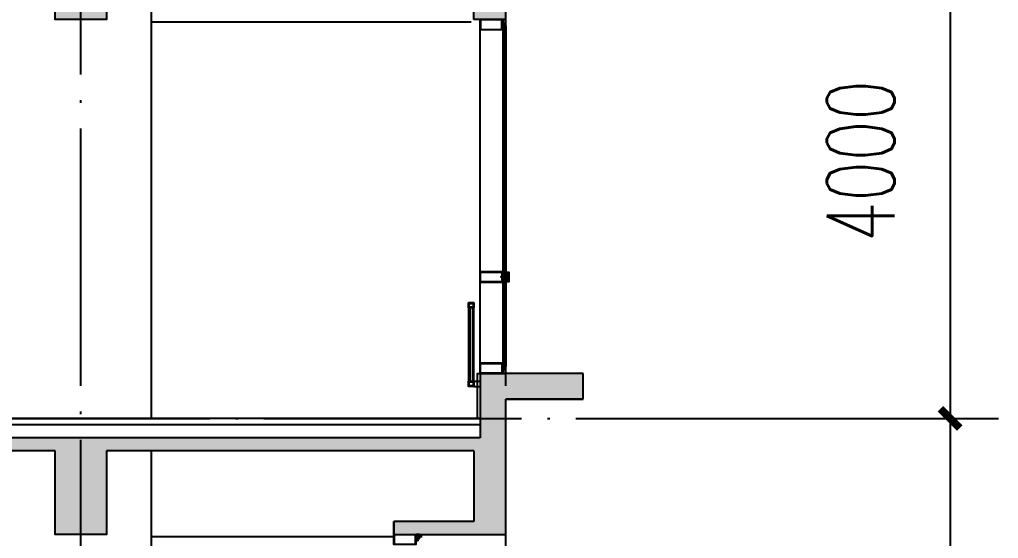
# Model space of a CAD drawing. Extents: x 1980812 to 2578970, y -669191 to 284498.
# Drawn here: x 2564293 to 2571891, y -289422 to -285390 of the extents above; entities that cross this region are included whole.
import ezdxf
from ezdxf.enums import TextEntityAlignment as Align

# ---------------------------------------------------------------- set-up
doc = ezdxf.new("R2010")
doc.units = 0
doc.header["$LTSCALE"] = 1000
doc.header["$MEASUREMENT"] = 0
for name, pattern in [('CENTER', [2, 1.25, -0.25, 0.25, -0.25]), ('DOTE', [2.42, 2, -0.2, 0.02, -0.2]), ('HIDDEN', [0.375, 0.25, -0.125]), ('HIDDEN2', [0.1875, 0.125, -0.0625])]:
    doc.linetypes.add(name, pattern=pattern)
for name, color, linetype in [('A-SECT-MBND-FINE', 252, 'Continuous'), ('A-SECT-MCUT', 1, 'Continuous'), ('A-SECT-MCUT-FINE', 137, 'Continuous'), ('dote', 1, 'DOTE'), ('PUB_DIM', 3, 'Continuous'), ('SF', 1, 'Continuous'), ('SPACE_HATCH', 8, 'Continuous'), ('TEXT', 7, 'Continuous'), ('WALL', 4, 'Continuous'), ('WINDOW', 2, 'Continuous'), ('可见看线', 63, 'Continuous'), ('栏杆', 143, 'Continuous'), ('空线', 3, 'Continuous'), ('面层', 31, 'Continuous')]:
    doc.layers.add(name, color=color, linetype=linetype)
doc.styles.add('DIM_FONT', font='SIMPLEX', dxfattribs={"width": 0.7, "bigfont": 'GBCBIG'})
doc.styles.add('ROMANS', font='simplex_.ttf', dxfattribs={"width": 0.8, "height": 500})
doc.dimstyles.new('_TCH_ARCH&&150', dxfattribs={"dimscale": 1.5, "dimtxt": 350, "dimasz": 100, "dimexe": 250, "dimexo": 300, "dimgap": 100, "dimtad": 1, "dimdec": 0, "dimzin": 0, "dimdsep": 46, "dimtxsty": 'DIM_FONT', "dimblk": 'ARCHTICK', "dimcen": 0.09, "dimclrt": 7, "dimazin": 2, "dimtfac": 1, "dimtdec": 0, "dimtix": 1, "dimtmove": 2, "dimatfit": 3, "dimfxl": 1, "dimtolj": 1, "dimtzin": 0, "dimarcsym": 0})

# ---------------------------------------------------------------- blocks, each defined once
blk = doc.blocks.new('M5x45_Pan')
at = {"color": 8, "linetype": 'HIDDEN'}
for p, q in [((0, 1.9), (45, 1.9)), ((44.4, -2.5), (44.4, 2.5)), ((0, -1.9), (45, -1.9))]:
    blk.add_line(p, q, dxfattribs=at)
at = {"color": 0, "linetype": 'ByBlock'}
blk.add_lwpolyline([(-1.4, -4.8), (0, -4.8), (0, 4.7), (-1.4, 4.7, 0.228537), (-2.2, 4.4, 0.349288), (-2.2, -4.4, 0.228537)], format="xyb", close=True, dxfattribs=at)
at = {"color": 8, "linetype": 'HIDDEN2'}
blk.add_lwpolyline([(-3.7, 0.7), (-1.8, 0.7), (-1.8, -0.8), (-3.7, -0.8)], dxfattribs=at)
at = {"color": 8, "linetype": 'ByBlock'}
blk.add_lwpolyline([(0, 2.5), (44.4, 2.5), (45, 1.9), (45, -1.9), (44.4, -2.5), (0, -2.5)], dxfattribs=at)
at = {"layer": 'TEXT', "color": 8, "linetype": 'CENTER'}
blk.add_line((48, 0), (-6.7, 0), dxfattribs=at)
at = {"layer": 'Defpoints', "color": 8, "style": 'ROMANS', "width": 0.8}
blk.add_text('M5x45', height=1, rotation=90, dxfattribs=at).set_placement((-1, 0), align=Align.MIDDLE)
blk = doc.blocks.new('_ArchTick')
at = {"color": 0, "linetype": 'ByBlock', "const_width": 0.4}
blk.add_lwpolyline([(-0.5, -0.5), (0.5, 0.5)], dxfattribs=at)
blk = doc.blocks.new('*D1325')
at = {"layer": 'Defpoints', "color": 0, "transparency": 16777216}
for p in [(2569866.2, -240490.4, 0), (2569866.2, -316990.4, 0), (2572716.2, -316990.4)]:
    blk.add_point(p, dxfattribs=at)
at = {"layer": 'PUB_DIM', "color": 0, "lineweight": -2, "transparency": 16777216}
for p, q in [((2570316.2, -240490.4), (2573091.2, -240490.4)), ((2572716.2, -240490.4), (2572716.2, -316990.4)), ((2570316.2, -316990.4), (2573091.2, -316990.4))]:
    blk.add_line(p, q, dxfattribs=at)
at = {"layer": 'PUB_DIM', "color": 0, "lineweight": -2, "transparency": 16777216, "xscale": 150, "yscale": 150, "zscale": 150}
for p, rotation in [((2572716.2, -240490.4), 90), ((2572716.2, -316990.4), 270)]:
    blk.add_blockref('_ArchTick', p, dxfattribs=dict(at, rotation=rotation))
at = {"layer": 'PUB_DIM', "color": 7, "transparency": 16777216, "insert": (2572253.2, -278740.4), "char_height": 525, "attachment_point": 5, "rotation": 90, "style": 'DIM_FONT'}
blk.add_mtext('\\A1;76500', dxfattribs=at)
blk = doc.blocks.new('*D1342')
at = {"layer": 'Defpoints', "color": 0, "transparency": 16777216}
for p in [(2569866.2, -284490.4, 0), (2569866.2, -288490.4, 0), (2571516.2, -288490.4, 0)]:
    blk.add_point(p, dxfattribs=at)
at = {"layer": 'PUB_DIM', "color": 0, "lineweight": -2, "transparency": 16777216}
for p, q in [((2570316.2, -284490.4, 0), (2571891.2, -284490.4, 0)), ((2571516.2, -284490.4, 0), (2571516.2, -288490.4, 0)), ((2570316.2, -288490.4, 0), (2571891.2, -288490.4, 0))]:
    blk.add_line(p, q, dxfattribs=at)
at = {"layer": 'PUB_DIM', "color": 0, "lineweight": -2, "transparency": 16777216, "xscale": 150, "yscale": 150, "zscale": 150}
for p, rotation in [((2571516.2, -284490.4, 0), 90), ((2571516.2, -288490.4, 0), 270)]:
    blk.add_blockref('_ArchTick', p, dxfattribs=dict(at, rotation=rotation))
at = {"layer": 'PUB_DIM', "color": 7, "transparency": 16777216, "insert": (2570822.9, -286490.4, 0), "char_height": 525, "attachment_point": 5, "rotation": 90, "style": 'DIM_FONT'}
blk.add_mtext('\\A1;4000', dxfattribs=at)
blk = doc.blocks.new('*D1343')
at = {"layer": 'Defpoints', "color": 0, "transparency": 16777216}
for p in [(2569866.2, -288490.4, 0), (2569866.2, -292490.4, 0), (2571516.2, -292490.4, 0)]:
    blk.add_point(p, dxfattribs=at)
at = {"layer": 'PUB_DIM', "color": 0, "lineweight": -2, "transparency": 16777216}
for p, q in [((2570316.2, -288490.4, 0), (2571891.2, -288490.4, 0)), ((2571516.2, -288490.4, 0), (2571516.2, -292490.4, 0)), ((2570316.2, -292490.4, 0), (2571891.2, -292490.4, 0))]:
    blk.add_line(p, q, dxfattribs=at)
at = {"layer": 'PUB_DIM', "color": 0, "lineweight": -2, "transparency": 16777216, "xscale": 150, "yscale": 150, "zscale": 150}
for p, rotation in [((2571516.2, -288490.4, 0), 90), ((2571516.2, -292490.4, 0), 270)]:
    blk.add_blockref('_ArchTick', p, dxfattribs=dict(at, rotation=rotation))
at = {"layer": 'PUB_DIM', "color": 7, "transparency": 16777216, "insert": (2570822.9, -290490.4, 0), "char_height": 525, "attachment_point": 5, "rotation": 90, "style": 'DIM_FONT'}
blk.add_mtext('\\A1;4000', dxfattribs=at)
blk = doc.blocks.new('pou1')
at = {"layer": 'SPACE_HATCH'}
h = blk.add_hatch(color=256, dxfattribs=at)
h.dxf.hatch_style = 1
h.paths.add_polyline_path([(18500, -250), (14577.7, -250), (10600, -250), (10600, -1350), (10100, -1350), (10100, -250), (3300, -250), (3300, -900), (2900, -900), (2900, -250), (50, -250), (50, -900), (-200, -900), (-200, -700), (-200, 250), (-200, 350), (0, 350), (0, -150), (14577.7, -150), (28900, -150), (28900, 350), (29100, 350), (29100, 250), (29100, -700), (29100, -900), (28850, -900), (28850, -250), (26600, -250), (26600, -900), (26200, -900), (26200, -250), (19000, -250), (19000, -1350), (18500, -1350)])
at = {"layer": 'A-SECT-MBND-FINE'}
blk.add_line((2900, -900, 0), (3300, -900, 0), dxfattribs=at)
at = {"layer": 'A-SECT-MCUT', "elevation": 0}
for points in [[(-200, -900), (-173, -900), (-173, -931.2), (-200, -931.2)], [(-197, -903), (-176, -903), (-176, -928.2), (-197, -928.2)], [(0, -940), (0, -900), (-135.6, -900), (-172, -900), (-172, -932.3), (-188.7, -932.3), (-188.7, -933.1), (-185.2, -934), (-184.7, -933.5), (-172, -933.5), (-172, -940), (-172, -946.6), (-184.7, -946.6), (-185.2, -946), (-188.7, -946.9), (-188.7, -947.8), (-172, -947.8), (-172, -980), (-135.6, -980), (0, -980)], [(-169, -902.5), (-3, -902.5), (-3, -940), (-3, -977.5), (-169, -977.5)], [(-189.3, -934.7), (-185.5, -935), (-184.6, -933.9), (-185.2, -933.5), (-185.7, -934), (-189.3, -933.1), (-189.3, -932.3), (-200.5, -932.3), (-200.5, -933.8), (-190.5, -933.8), (-190.5, -946.3), (-200.5, -946.3), (-200.5, -947.8), (-189.3, -947.8), (-189.3, -946.9), (-185.7, -946), (-185.2, -946.6), (-184.6, -946.1), (-185.5, -945), (-189.3, -945.3)], [(0, -2900), (0, -2940), (-135.6, -2940), (-172, -2940), (-172, -2907.8), (-188.7, -2907.8), (-188.7, -2906.9), (-185.2, -2906), (-184.7, -2906.6), (-172, -2906.6), (-172, -2900), (-172, -2893.5), (-184.7, -2893.5), (-185.2, -2894), (-188.7, -2893.1), (-188.7, -2892.3), (-172, -2892.3), (-172, -2860), (-135.6, -2860), (0, -2860)], [(-169, -2937.5), (-3, -2937.5), (-3, -2900), (-3, -2862.5), (-169, -2862.5)], [(-189.3, -2905.3), (-185.5, -2905), (-184.6, -2906.1), (-185.2, -2906.6), (-185.7, -2906), (-189.3, -2906.9), (-189.3, -2907.8), (-200.5, -2907.8), (-200.5, -2906.3), (-190.5, -2906.3), (-190.5, -2893.8), (-200.5, -2893.8), (-200.5, -2892.3), (-189.3, -2892.3), (-189.3, -2893.1), (-185.7, -2894), (-185.2, -2893.5), (-184.6, -2893.9), (-185.5, -2895), (-189.3, -2894.7)], [(0, -3610), (0, -3650), (-135.6, -3650), (-172, -3650), (-172, -3617.7), (-188.7, -3617.7), (-188.7, -3616.9), (-185.2, -3616), (-184.7, -3616.5), (-172, -3616.5), (-172, -3610), (-172, -3603.5), (-184.7, -3603.5), (-185.2, -3604), (-188.7, -3603.1), (-188.7, -3602.3), (-172, -3602.3), (-172, -3570), (-135.6, -3570), (0, -3570)], [(-189.3, -3615.3), (-185.5, -3615), (-184.6, -3616.1), (-185.2, -3616.5), (-185.7, -3616), (-189.3, -3616.9), (-189.3, -3617.7), (-200.5, -3617.7), (-200.5, -3616.3), (-190.5, -3616.3), (-190.5, -3603.8), (-200.5, -3603.8), (-200.5, -3602.3), (-189.3, -3602.3), (-189.3, -3603.1), (-185.7, -3604), (-185.2, -3603.5), (-184.6, -3603.9), (-185.5, -3605), (-189.3, -3604.7)], [(-200, -3618.7), (-173, -3618.7), (-173, -3650), (-200, -3650)], [(-197, -3621.7), (-176, -3621.7), (-176, -3647), (-197, -3647)], [(-169, -3647.5), (-3, -3647.5), (-3, -3610), (-3, -3572.5), (-169, -3572.5)]]:
    blk.add_lwpolyline(points, close=True, dxfattribs=at)
for points in [[(-205.5, -2935), (-225, -2935), (-225, -2865), (-205.5, -2865, -0.414214), (-205, -2865.5), (-205, -2865.8, -0.351524), (-205.4, -2866.3), (-209.2, -2867.1, -0.256425), (-209.7, -2867), (-210.4, -2866.3, 0.198912), (-210.7, -2866.2), (-216.5, -2866.2, 0.414214), (-217, -2866.7), (-217, -2869.7, -0.414214), (-217.5, -2870.2), (-218, -2870.2, -0.414214), (-218.5, -2869.7), (-218.5, -2866.7, 0.414214), (-219, -2866.2), (-223, -2866.2, 0.414214), (-223.5, -2866.7), (-223.5, -2933.3, 0.414214), (-223, -2933.8), (-219, -2933.8, 0.414214), (-218.5, -2933.3), (-218.5, -2930.3, -0.414214), (-218, -2929.8), (-217.5, -2929.8, -0.414214), (-217, -2930.3), (-217, -2933.3, 0.414214), (-216.5, -2933.8), (-210.7, -2933.8, 0.198912), (-210.4, -2933.7), (-209.7, -2933, -0.256425), (-209.2, -2932.9), (-205.4, -2933.7, -0.351524), (-205, -2934.2), (-205, -2934.5, -0.414214)], [(-205, -2889, -0.414214), (-205.5, -2889.5), (-206.5, -2889.5, 0.414214), (-207, -2890), (-207, -2910, 0.414214), (-206.5, -2910.5), (-205.5, -2910.5, -0.414214), (-205, -2911), (-205, -2912, -0.414214), (-205.5, -2912.5), (-209.5, -2912.5), (-209.5, -2920.2, 0.414214), (-209, -2920.7), (-205.5, -2920.7, -0.414214), (-205, -2921.2), (-205, -2923.7, -0.414214), (-205.5, -2924.2), (-206, -2924.2, -0.414214), (-206.5, -2923.7), (-206.5, -2923.2, 0.414214), (-207, -2922.7), (-209, -2922.7, 0.414214), (-209.5, -2923.2), (-209.5, -2930.2, 0.414214), (-209, -2930.7), (-207, -2930.7, 0.414214), (-206.5, -2930.2), (-206.5, -2929.7, -0.414214), (-206, -2929.2), (-205.5, -2929.2, -0.414214), (-205, -2929.7), (-205, -2933, -0.479811), (-205.6, -2933.5), (-209.3, -2932.6, 0.256425), (-209.8, -2932.8), (-210.4, -2933.5, -0.198912), (-210.8, -2933.6), (-213.7, -2933.6, -0.10157), (-213.9, -2933.6), (-216.4, -2932.5, -0.300021), (-216.7, -2932), (-216.7, -2931.2, -0.414214), (-216.2, -2930.7), (-212.5, -2930.7, 0.414214), (-212, -2930.2), (-212, -2923.5), (-212, -2876.5), (-212, -2869.8, 0.414214), (-212.5, -2869.3), (-216.2, -2869.3, -0.414214), (-216.7, -2868.8), (-216.7, -2868, -0.300021), (-216.4, -2867.5), (-213.9, -2866.4, -0.10157), (-213.7, -2866.4), (-210.8, -2866.4, -0.198912), (-210.4, -2866.5), (-209.8, -2867.2, 0.256425), (-209.3, -2867.4), (-205.6, -2866.5, -0.479811), (-205, -2867), (-205, -2870.3, -0.414214), (-205.5, -2870.8), (-206, -2870.8, -0.414214), (-206.5, -2870.3), (-206.5, -2869.8, 0.414214), (-207, -2869.3), (-209, -2869.3, 0.414214), (-209.5, -2869.8), (-209.5, -2876.8, 0.414214), (-209, -2877.3), (-207, -2877.3, 0.414214), (-206.5, -2876.8), (-206.5, -2876.3, -0.414214), (-206, -2875.8), (-205.5, -2875.8, -0.414214), (-205, -2876.3), (-205, -2878.8, -0.414214), (-205.5, -2879.3), (-209, -2879.3, 0.414214), (-209.5, -2879.8), (-209.5, -2887.5), (-205.5, -2887.5, -0.414214), (-205, -2888)]]:
    blk.add_lwpolyline(points, format="xyb", close=True, dxfattribs=at)
at = {"layer": 'A-SECT-MCUT-FINE'}
for p, q in [((-181, -953.7, 0), (-195, -953.7, 0)), ((0, -1456.6, 0), (0, -980, 0)), ((0, -1411.3, 0), (0, -980, 0)), ((0, -3650, 0), (0, -1456.6, 0)), ((-181, -2886.3, 0), (-195, -2886.3, 0)), ((-181, -2913.7, 0), (-195, -2913.7, 0)), ((-181, -3596.3, 0), (-195, -3596.3, 0))]:
    blk.add_line(p, q, dxfattribs=at)
for centre in [(-182.2, -950.7, 0), (-182.2, -2889.3, 0), (-182.2, -2910.7, 0), (-182.2, -3599.3, 0)]:
    blk.add_circle(centre, 2.98, dxfattribs=at)
for centre, start, end in [((-198.8, -951.2, 0), 332.08171, 39.43177), ((-198.8, -2888.8, 0), 320.56823, 27.91829), ((-198.8, -2911.2, 0), 332.08171, 39.43177), ((-198.8, -3598.8, 0), 320.56823, 27.91829)]:
    blk.add_arc(centre, 5.39, start, end, dxfattribs=at)
at = {"layer": 'WALL'}
for p, q in [((50, -900, 0), (50, -250, 0)), ((-200, -900, 0), (-200, -700, 0)), ((-200, -900, 0), (50, -900, 0))]:
    blk.add_line(p, q, dxfattribs=at)
at = {"layer": 'WALL', "elevation": 0}
blk.add_lwpolyline([(2900, -250), (2900, -900), (3300, -900), (3300, -250)], dxfattribs=at)
at = {"layer": 'WINDOW'}
for p, q in [((-200, -954.7, 0), (-199, -953.7, 0)), ((-200, -954.7, 0), (-200, -1456.6, 0)), ((-199, -953.7, 0), (-195, -953.7, 0)), ((-195, -953.7, 0), (-194, -954.7, 0)), ((-194, -1456.6, 0), (-194, -953.7, 0)), ((-181, -953.7, 0), (-182, -954.7, 0)), ((-182, -1456.6, 0), (-182, -954.7, 0)), ((-177, -953.7, 0), (-181, -953.7, 0)), ((-176, -954.7, 0), (-177, -953.7, 0)), ((-176, -954.7, 0), (-176, -1456.6, 0)), ((-200, -1456.6, 0), (-200, -2885.3, 0)), ((-194, -2885.3, 0), (-194, -1456.6, 0)), ((-182, -2885.3, 0), (-182, -1456.6, 0)), ((-176, -1456.6, 0), (-176, -2885.3, 0)), ((-200, -2885.3, 0), (-199, -2886.3, 0)), ((-199, -2886.3, 0), (-195, -2886.3, 0)), ((-195, -2886.3, 0), (-194, -2885.3, 0)), ((-181, -2886.3, 0), (-182, -2885.3, 0)), ((-177, -2886.3, 0), (-181, -2886.3, 0)), ((-176, -2885.3, 0), (-177, -2886.3, 0)), ((-200, -2914.7, 0), (-199, -2913.7, 0)), ((-200, -2914.7, 0), (-200, -3595.3, 0)), ((-199, -2913.7, 0), (-195, -2913.7, 0)), ((-195, -2913.7, 0), (-194, -2914.7, 0)), ((-194, -3595.3, 0), (-194, -2914.7, 0)), ((-181, -2913.7, 0), (-182, -2914.7, 0)), ((-182, -3595.3, 0), (-182, -2914.7, 0)), ((-177, -2913.7, 0), (-181, -2913.7, 0)), ((-176, -2914.7, 0), (-177, -2913.7, 0)), ((-176, -2914.7, 0), (-176, -3595.3, 0)), ((-200, -3595.3, 0), (-199, -3596.3, 0)), ((-199, -3596.3, 0), (-195, -3596.3, 0)), ((-195, -3596.3, 0), (-194, -3595.3, 0)), ((-181, -3596.3, 0), (-182, -3595.3, 0)), ((-177, -3596.3, 0), (-181, -3596.3, 0)), ((-176, -3595.3, 0), (-177, -3596.3, 0))]:
    blk.add_line(p, q, dxfattribs=at)
at = {"layer": '可见看线'}
for p, q in [((2550, -4000, 0), (2550, -240, 0)), ((70, -920, 0), (2550, -920, 0))]:
    blk.add_line(p, q, dxfattribs=at)
at = {"layer": 'SF', "rotation": 0.0004018880973607078}
blk.add_blockref('M5x45_Pan', (-207, -2900, 0), dxfattribs=at)
blk = doc.blocks.new('A$C32E42E09')
at = {"layer": '栏杆', "color": 2}
for p, q in [((60, 763.5), (60, 193.5)), ((80, 763.5), (80, 193.5))]:
    blk.add_line(p, q, dxfattribs=at)
at = {"layer": '栏杆'}
for p, q in [((50, 193.5), (0, 193.5)), ((50, 153.5), (0, 153.5))]:
    blk.add_line(p, q, dxfattribs=at)
blk.add_lwpolyline([(50, 153.5), (50, 803.5), (90, 803.5), (90, 153.5)], dxfattribs=at)
at = {"layer": '栏杆', "color": 2}
for points in [[(50, 763.5), (90, 763.5), (90, 803.5), (50, 803.5)], [(55, 768.5), (85, 768.5), (85, 798.5), (55, 798.5)], [(50, 153.5), (90, 153.5), (90, 193.5), (50, 193.5)], [(55, 158.5), (85, 158.5), (85, 188.5), (55, 188.5)]]:
    blk.add_lwpolyline(points, close=True, dxfattribs=at)
blk = doc.blocks.new('A$C5E1875B1')
at = {"layer": 'SPACE_HATCH'}
h = blk.add_hatch(color=256, dxfattribs=at)
h.dxf.hatch_style = 1
h.paths.add_polyline_path([(18500, -250), (14577.7, -250), (10600, -250), (10600, -250), (10600, -1350), (10100, -1350), (10100, -250), (3300, -250), (3300, -900), (2900, -900), (2900, -250), (50, -250), (50, -800), (670, -800), (670, -900), (-200, -900), (-200, 150), (-800, 150), (-800, 350), (0, 350), (0, -150), (14234.9, -150), (28900, -150), (28900, 350), (29700, 350), (29700, 150), (29100, 150), (29100, -900), (28230, -900), (28230, -800), (28850, -800), (28850, -250), (26600, -250), (26600, -900), (26200, -900), (26200, -250), (19000, -250), (19000, -1350), (18500, -1350)])
at = {"layer": 'A-SECT-MBND-FINE'}
blk.add_line((2900, -900, 0), (3300, -900, 0), dxfattribs=at)
at = {"layer": 'A-SECT-MCUT', "elevation": 0}
for points in [[(-189.3, 384.7), (-185.5, 385), (-184.6, 383.9), (-185.2, 383.5), (-185.7, 384), (-189.3, 383.1), (-189.3, 382.3), (-200.5, 382.3), (-200.5, 383.7), (-190.5, 383.7), (-190.5, 396.2), (-200.5, 396.2), (-200.5, 397.7), (-189.3, 397.7), (-189.3, 396.9), (-185.7, 396), (-185.2, 396.5), (-184.6, 396.1), (-185.5, 395), (-189.3, 395.3)], [(-200, 381.3), (-173, 381.3), (-173, 350), (-200, 350)], [(-197, 378.3), (-176, 378.3), (-176, 353), (-197, 353)], [(470, -900), (497, -900), (497, -931.2), (470, -931.2)], [(473, -903), (494, -903), (494, -928.2), (473, -928.2)], [(670, -940), (670, -900), (534.4, -900), (498, -900), (498, -932.3), (481.3, -932.3), (481.3, -933.1), (484.8, -934), (485.3, -933.5), (498, -933.5), (498, -940), (498, -946.6), (485.3, -946.6), (484.8, -946), (481.3, -946.9), (481.3, -947.8), (498, -947.8), (498, -980), (534.4, -980), (670, -980)], [(501, -902.5), (667, -902.5), (667, -940), (667, -977.5), (501, -977.5)]]:
    blk.add_lwpolyline(points, close=True, dxfattribs=at)
at = {"layer": 'A-SECT-MCUT-FINE'}
blk.add_line((-181, 403.7, 0), (-195, 403.7, 0), dxfattribs=at)
blk.add_circle((-182.2, 400.7, 0), 2.98, dxfattribs=at)
blk.add_arc((-198.8, 401.2, 0), 5.39, 320.56823, 27.91829, dxfattribs=at)
at = {"layer": 'WALL'}
for p, q in [((-800, 150, 0), (-800, 350, 0)), ((-800, 350, 0), (0, 350, 0)), ((-800, 150, 0), (-800, 350, 0)), ((0, 350, 0), (0, -150, 0)), ((-800, 150, 0), (-200, 150, 0)), ((-200, 150, 0), (-800, 150, 0)), ((-200, -900, 0), (-200, 150, 0)), ((0, -150, 0), (14234.9, -150, 0)), ((50, -250, 0), (50, -800, 0)), ((50, -250, 0), (2900, -250, 0)), ((3300, -250, 0), (10100, -250, 0)), ((50, -800, 0), (670, -800, 0)), ((670, -800, 0), (670, -900, 0)), ((670, -900, 0), (670, -800, 0)), ((670, -900, 0), (-200, -900, 0)), ((670, -900, 0), (470, -900, 0))]:
    blk.add_line(p, q, dxfattribs=at)
at = {"layer": 'WALL', "elevation": 0}
blk.add_lwpolyline([(2900, -250), (2900, -900), (3300, -900), (3300, -250)], dxfattribs=at)
at = {"layer": 'WINDOW'}
for p, q in [((-200, 404.7, 0), (-199, 403.7, 0)), ((-199, 403.7, 0), (-195, 403.7, 0)), ((-195, 403.7, 0), (-194, 404.7, 0)), ((-181, 403.7, 0), (-182, 404.7, 0)), ((-177, 403.7, 0), (-181, 403.7, 0)), ((-176, 404.7, 0), (-177, 403.7, 0))]:
    blk.add_line(p, q, dxfattribs=at)
at = {"layer": '可见看线'}
blk.add_line((2550, -4000, 0), (2550, -250, 0), dxfattribs=at)
at = {"layer": '面层'}
for p, q in [((0, 0), (14234.9, 0, 0)), ((0, -50), (14234.9, -50, 0)), ((450, -920, 0), (498, -920, 0)), ((670, -920, 0), (2550, -920, 0))]:
    blk.add_line(p, q, dxfattribs=at)
at = {"layer": '面层', "elevation": 0}
blk.add_lwpolyline([(20, 0), (20, 350), (0, 350)], dxfattribs=at)
at = {"layer": '栏杆', "rotation": 359.9999999999997}
blk.add_blockref('A$C32E42E09', (0, 96.5, 0), dxfattribs=at)

msp = doc.modelspace()

# ---------------------------------------------------------------- linework, layer by layer
at = {"layer": 'A-SECT-MCUT', "elevation": 0}
for points in [[(2567868.4, -287390.4), (2567868.4, -287430.4), (2568004, -287430.4), (2568040.4, -287430.4), (2568040.4, -287398.2), (2568057.1, -287398.2), (2568057.1, -287397.3), (2568053.6, -287396.5), (2568053, -287397), (2568040.4, -287397), (2568040.4, -287390.4), (2568040.4, -287383.9), (2568053, -287383.9), (2568053.6, -287384.4), (2568057.1, -287383.6), (2568057.1, -287382.7), (2568040.4, -287382.7), (2568040.4, -287350.4), (2568004, -287350.4), (2567868.4, -287350.4)], [(2568037.4, -287427.9), (2567871.4, -287427.9), (2567871.4, -287390.4), (2567871.4, -287352.9), (2568037.4, -287352.9)], [(2568057.7, -287395.8), (2568053.8, -287395.4), (2568053, -287396.5), (2568053.5, -287397), (2568054.1, -287396.5), (2568057.7, -287397.3), (2568057.7, -287398.2), (2568068.9, -287398.2), (2568068.9, -287396.7), (2568058.9, -287396.7), (2568058.9, -287384.2), (2568068.9, -287384.2), (2568068.9, -287382.7), (2568057.7, -287382.7), (2568057.7, -287383.5), (2568054.1, -287384.4), (2568053.5, -287383.9), (2568053, -287384.3), (2568053.8, -287385.4), (2568057.7, -287385.1)], [(2567868.4, -288100.4), (2567868.4, -288140.4), (2568004, -288140.4), (2568040.4, -288140.4), (2568040.4, -288108.2), (2568057.1, -288108.2), (2568057.1, -288107.3), (2568053.6, -288106.5), (2568053, -288107), (2568040.4, -288107), (2568040.4, -288100.4), (2568040.4, -288093.9), (2568053, -288093.9), (2568053.6, -288094.4), (2568057.1, -288093.6), (2568057.1, -288092.7), (2568040.4, -288092.7), (2568040.4, -288060.4), (2568004, -288060.4), (2567868.4, -288060.4)], [(2568037.4, -288137.9), (2567871.4, -288137.9), (2567871.4, -288100.4), (2567871.4, -288062.9), (2568037.4, -288062.9)]]:
    msp.add_lwpolyline(points, close=True, dxfattribs=at)
for points in [[(2568073.9, -287425.4), (2568093.4, -287425.4), (2568093.4, -287355.4), (2568073.9, -287355.4, 0.414214), (2568073.4, -287355.9), (2568073.4, -287356.2, 0.351524), (2568073.7, -287356.7), (2568077.6, -287357.6, 0.256425), (2568078.1, -287357.4), (2568078.7, -287356.8, -0.198912), (2568079.1, -287356.6), (2568084.9, -287356.6, -0.414214), (2568085.4, -287357.1), (2568085.4, -287360.1, 0.414214), (2568085.9, -287360.6), (2568086.4, -287360.6, 0.414214), (2568086.9, -287360.1), (2568086.9, -287357.1, -0.414214), (2568087.4, -287356.6), (2568091.4, -287356.6, -0.414214), (2568091.9, -287357.1), (2568091.9, -287423.7, -0.414214), (2568091.4, -287424.2), (2568087.4, -287424.2, -0.414214), (2568086.9, -287423.7), (2568086.9, -287420.7, 0.414214), (2568086.4, -287420.2), (2568085.9, -287420.2, 0.414214), (2568085.4, -287420.7), (2568085.4, -287423.7, -0.414214), (2568084.9, -287424.2), (2568079.1, -287424.2, -0.198912), (2568078.7, -287424.1), (2568078.1, -287423.4, 0.256425), (2568077.6, -287423.3), (2568073.7, -287424.1, 0.351524), (2568073.4, -287424.6), (2568073.4, -287424.9, 0.414214)], [(2568073.4, -287379.4, 0.414214), (2568073.9, -287379.9), (2568074.9, -287379.9, -0.414214), (2568075.4, -287380.4), (2568075.4, -287400.4, -0.414214), (2568074.9, -287400.9), (2568073.9, -287400.9, 0.414214), (2568073.4, -287401.4), (2568073.4, -287402.4, 0.414214), (2568073.9, -287402.9), (2568077.9, -287402.9), (2568077.9, -287410.7, -0.414214), (2568077.4, -287411.2), (2568073.9, -287411.2, 0.414214), (2568073.4, -287411.7), (2568073.4, -287414.2, 0.414214), (2568073.9, -287414.7), (2568074.4, -287414.7, 0.414214), (2568074.9, -287414.2), (2568074.9, -287413.7, -0.414214), (2568075.4, -287413.2), (2568077.4, -287413.2, -0.414214), (2568077.9, -287413.7), (2568077.9, -287420.7, -0.414214), (2568077.4, -287421.2), (2568075.4, -287421.2, -0.414214), (2568074.9, -287420.7), (2568074.9, -287420.2, 0.414214), (2568074.4, -287419.7), (2568073.9, -287419.7, 0.414214), (2568073.4, -287420.2), (2568073.4, -287423.4, 0.479811), (2568074, -287423.9), (2568077.7, -287423.1, -0.256425), (2568078.1, -287423.2), (2568078.8, -287423.9, 0.198912), (2568079.1, -287424), (2568082.1, -287424, 0.10157), (2568082.3, -287424), (2568084.8, -287422.9, 0.300021), (2568085.1, -287422.5), (2568085.1, -287421.7, 0.414214), (2568084.6, -287421.2), (2568080.9, -287421.2, -0.414214), (2568080.4, -287420.7), (2568080.4, -287413.9), (2568080.4, -287366.9), (2568080.4, -287360.2, -0.414214), (2568080.9, -287359.7), (2568084.6, -287359.7, 0.414214), (2568085.1, -287359.2), (2568085.1, -287358.4, 0.300021), (2568084.8, -287357.9), (2568082.3, -287356.9, 0.10157), (2568082.1, -287356.8), (2568079.1, -287356.8, 0.198912), (2568078.8, -287357), (2568078.1, -287357.6, -0.256425), (2568077.7, -287357.8), (2568074, -287357, 0.479811), (2568073.4, -287357.5), (2568073.4, -287360.7, 0.414214), (2568073.9, -287361.2), (2568074.4, -287361.2, 0.414214), (2568074.9, -287360.7), (2568074.9, -287360.2, -0.414214), (2568075.4, -287359.7), (2568077.4, -287359.7, -0.414214), (2568077.9, -287360.2), (2568077.9, -287367.2, -0.414214), (2568077.4, -287367.7), (2568075.4, -287367.7, -0.414214), (2568074.9, -287367.2), (2568074.9, -287366.7, 0.414214), (2568074.4, -287366.2), (2568073.9, -287366.2, 0.414214), (2568073.4, -287366.7), (2568073.4, -287369.2, 0.414214), (2568073.9, -287369.7), (2568077.4, -287369.7, -0.414214), (2568077.9, -287370.2), (2568077.9, -287377.9), (2568073.9, -287377.9, 0.414214), (2568073.4, -287378.4)]]:
    msp.add_lwpolyline(points, format="xyb", close=True, dxfattribs=at)
at = {"layer": 'A-SECT-MCUT-FINE'}
for p, q in [((2567868.4, -288140.4, 0), (2567868.4, -287253.5, 0)), ((2568049.4, -287376.7, 0), (2568063.4, -287376.7, 0)), ((2568049.4, -287404.1, 0), (2568063.4, -287404.1, 0))]:
    msp.add_line(p, q, dxfattribs=at)
for centre in [(2568050.5, -287379.7, 0), (2568050.5, -287401.1, 0)]:
    msp.add_circle(centre, 2.98, dxfattribs=at)
for centre, start, end in [((2568067.1, -287379.2, 0), 152.08171, 219.43177), ((2568067.1, -287401.6, 0), 140.56823, 207.91829)]:
    msp.add_arc(centre, 5.39, start, end, dxfattribs=at)
at = {"layer": 'dote'}
for p, q in [((2564768.4, -317277, 0), (2564768.4, -256000.4, 0)), ((2568068.4, -317277, 0), (2568068.4, -256000.4, 0)), ((2537150.5, -288490.4, 0), (2570533, -288490.4, 0))]:
    msp.add_line(p, q, dxfattribs=at)
at = {"layer": 'WINDOW'}
for p, q in [((2568044.4, -287253.5, 0), (2568044.4, -287375.7, 0)), ((2568050.4, -287375.7, 0), (2568050.4, -287253.5, 0)), ((2568062.4, -287375.7, 0), (2568062.4, -287253.5, 0)), ((2568068.4, -287253.5, 0), (2568068.4, -287375.7, 0)), ((2568044.4, -287375.7, 0), (2568045.4, -287376.7, 0)), ((2568044.4, -287405.1, 0), (2568045.4, -287404.1, 0)), ((2568044.4, -287405.1, 0), (2568044.4, -288085.7, 0)), ((2568045.4, -287376.7, 0), (2568049.4, -287376.7, 0)), ((2568045.4, -287404.1, 0), (2568049.4, -287404.1, 0)), ((2568049.4, -287376.7, 0), (2568050.4, -287375.7, 0)), ((2568049.4, -287404.1, 0), (2568050.4, -287405.1, 0)), ((2568050.4, -288085.7, 0), (2568050.4, -287405.1, 0)), ((2568063.4, -287376.7, 0), (2568062.4, -287375.7, 0)), ((2568063.4, -287404.1, 0), (2568062.4, -287405.1, 0)), ((2568062.4, -288085.7, 0), (2568062.4, -287405.1, 0)), ((2568067.4, -287376.7, 0), (2568063.4, -287376.7, 0)), ((2568067.4, -287404.1, 0), (2568063.4, -287404.1, 0)), ((2568068.4, -287375.7, 0), (2568067.4, -287376.7, 0)), ((2568068.4, -287405.1, 0), (2568067.4, -287404.1, 0)), ((2568068.4, -287405.1, 0), (2568068.4, -288085.7, 0))]:
    msp.add_line(p, q, dxfattribs=at)

# ---------------------------------------------------------------- block references
at = {"layer": 'SF', "xscale": -1, "rotation": 359.999598116858}
msp.add_blockref('M5x45_Pan', (2568075.4, -287390.4, 0), dxfattribs=at)
at = {"layer": '空线', "xscale": -1, "rotation": 359.9999999999997}
for name, p in [('pou1', (2567868.4, -284490.4, 0)), ('A$C5E1875B1', (2567868.4, -288490.4, 0))]:
    msp.add_blockref(name, p, dxfattribs=at)

# ---------------------------------------------------------------- dimensions: what is measured, and where the dimension line sits
at = {"layer": 'PUB_DIM'}
for base, p1, p2, text, picture, middle in [((2572716.2, -316990.4, 0), (2569866.2, -240490.4, 0), (2569866.2, -316990.4, 0), '76500', '*D1325', (2572253.2, -278740.4, 0)), ((2571516.2, -288490.4, 0), (2569866.2, -284490.4, 0), (2569866.2, -288490.4, 0), '4000', '*D1342', (2570822.9, -286490.4, 0)), ((2571516.2, -292490.4, 0), (2569866.2, -288490.4, 0), (2569866.2, -292490.4, 0), '4000', '*D1343', (2570822.9, -290490.4, 0))]:
    dim = msp.add_linear_dim(base=base, p1=p1, p2=p2, angle=270, text=text, dimstyle='_TCH_ARCH&&150', override={"dimgap": 0}, dxfattribs=at)
    dim.commit()
    dim.dimension.update_dxf_attribs({"geometry": picture, "text_midpoint": middle, "dimtype": 161})

doc.saveas('drawing.dxf')
